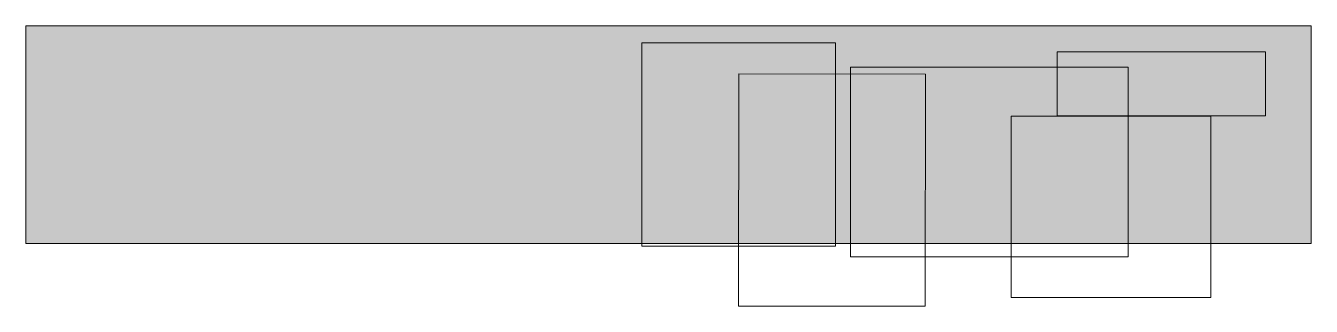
# Model space of a CAD drawing. Extents: x 0 to 1128, y -246 to 0.
import ezdxf

# ---------------------------------------------------------------- set-up
doc = ezdxf.new("R2010")
doc.units = 0
doc.header["$MEASUREMENT"] = 0
doc.header["$XCLIPFRAME"] = 2
doc.layers.add('Layer 1', color=7, linetype='Continuous', lineweight=0)
picture_1 = doc.add_image_def('image1.png', size_in_pixel=(1545, 1624))
picture_2 = doc.add_image_def('image2.png', size_in_pixel=(1807, 1640))
picture_3 = doc.add_image_def('image3.png', size_in_pixel=(1313, 1633))
picture_4 = doc.add_image_def('image4.png', size_in_pixel=(2377, 1622))
picture_5 = doc.add_image_def('image5.png', size_in_pixel=(1665, 510))

msp = doc.modelspace()

# ---------------------------------------------------------------- hatches: boundary and pattern name
at = {"layer": 'Layer 1', "true_color": 0x348cfb, "transparency": 33554549}
h = msp.add_hatch(color=150, dxfattribs=at)
h.dxf.hatch_style = 2
h.paths.add_polyline_path([(1128, -191), (0, -191), (0, 0), (1128, 0)])

# ---------------------------------------------------------------- linework, layer by layer
at = {"layer": 'Layer 1'}
msp.add_lwpolyline([(1128, -191), (0, -191), (0, 0), (1128, 0)], close=True, dxfattribs=at)

# ---------------------------------------------------------------- pictures from other files: only their frames are drawn
image = msp.add_image(picture_1, insert=(540.7350872071801, -193.3931970347732), size_in_units=(169.71520284404227, 178.39319703477324), dxfattribs=at)
image = msp.add_image(picture_5, insert=(905, -79), size_in_units=(182.8235294117648, 56.00000000000003), dxfattribs=at)
image.set_boundary_path([(-0.5, -0.5), (1664.5, 509.4999999999999)])
image.dxf.clipping = 0
image.dxf.flags = 3
image = msp.add_image(picture_3, insert=(625.5340563663302, -245.7639793314962), size_in_units=(163.62333465061454, 203.50107043751223), rotation=-0.08264709249164634, dxfattribs=at)
image = msp.add_image(picture_4, insert=(723.7719862236717, -202.7083631015418), size_in_units=(243.63249467497036, 166.24817263895747), dxfattribs=at)
image = msp.add_image(picture_2, insert=(864.7692072785794, -238.209674242507), size_in_units=(175.07078875975577, 158.8910313038182), dxfattribs=at)

doc.saveas('drawing.dxf')
